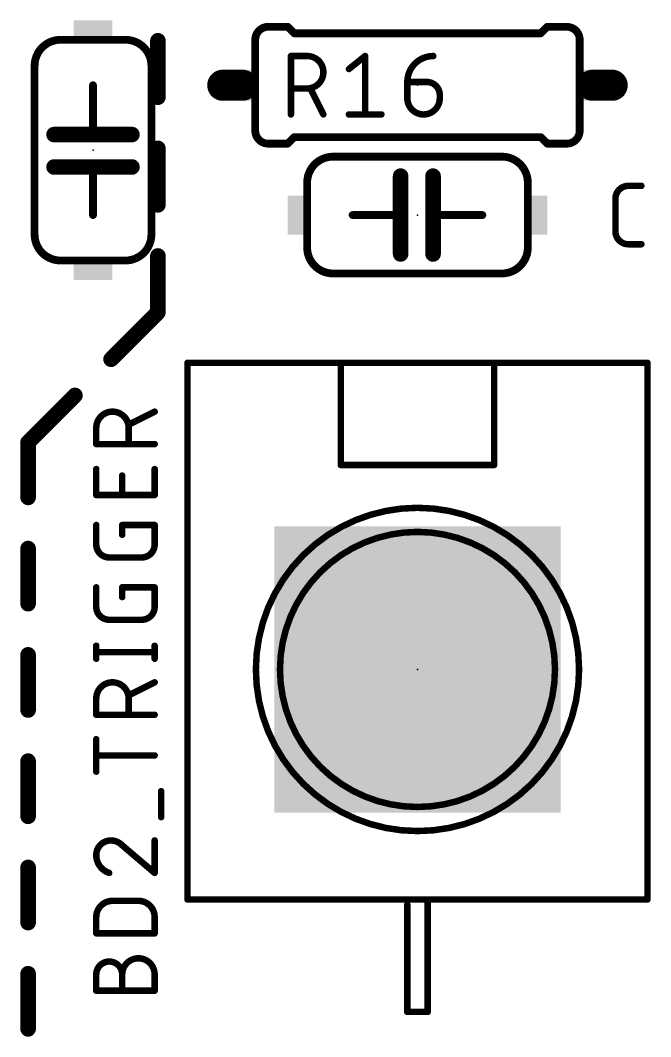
# Model space of a CAD drawing. Extents: x 0 to 81, y 0 to 102.
# Drawn here: x 27.79 to 40.12, y 15.67 to 35.56 of the extents above; entities that cross this region are included whole.
import ezdxf

# ---------------------------------------------------------------- set-up
doc = ezdxf.new("R2010")
doc.units = 0
for name, color, linetype in [('21', 253, 'CONTINUOUS'), ('23', 53, 'CONTINUOUS'), ('25', 253, 'CONTINUOUS'), ('41', 12, 'CONTINUOUS'), ('51', 253, 'CONTINUOUS')]:
    doc.layers.add(name, color=color, linetype=linetype)

# ---------------------------------------------------------------- blocks, each defined once
blk = doc.blocks.new('RECT')
blk.add_solid([(-0.5, -0.5), (0.5, -0.5), (-0.5, 0.5), (0.5, 0.5)])

msp = doc.modelspace()

# ---------------------------------------------------------------- linework, layer by layer
at = {"layer": '21'}
for points, const_width in [([(32.639, 35.433, 0.4142), (32.385, 35.179)], 0.1524), ([(32.639, 35.4711, 1), (32.639, 35.3949)], 0.0762), ([(32.639, 35.3949, 1), (32.639, 35.4711)], 0.0762), ([(33.0469, 35.4599, 1), (32.9931, 35.4061)], 0.0762), ([(33.02, 35.3949, 1), (33.02, 35.4711)], 0.0762), ([(38.1, 35.4711, 1), (38.1, 35.3949)], 0.0762), ([(38.1269, 35.4061, 1), (38.0731, 35.4599)], 0.0762), ([(38.735, 35.179, 0.4142), (38.481, 35.433)], 0.1524), ([(38.481, 35.4711, 1), (38.481, 35.3949)], 0.0762), ([(38.481, 35.3949, 1), (38.481, 35.4711)], 0.0762), ([(28.575, 35.179, 0.4142), (28.067, 34.671)], 0.1524), ([(28.575, 35.1409, 1), (28.575, 35.2171)], 0.0762), ([(30.353, 34.671, 0.4142), (29.845, 35.179)], 0.1524), ([(29.845, 35.2171, 1), (29.845, 35.1409)], 0.0762), ([(32.3469, 35.179, 1), (32.4231, 35.179)], 0.0762), ([(33.147, 35.3441, 1), (33.147, 35.2679)], 0.0762), ([(33.1201, 35.2791, 1), (33.1739, 35.3329)], 0.0762), ([(37.9461, 35.3329, 1), (37.9999, 35.2791)], 0.0762), ([(37.973, 35.2679, 1), (37.973, 35.3441)], 0.0762), ([(38.6969, 35.179, 1), (38.7731, 35.179)], 0.0762), ([(28.1051, 34.671, 1), (28.0289, 34.671)], 0.0762), ([(28.0289, 34.671, 1), (28.1051, 34.671)], 0.0762), ([(30.3911, 34.671, 1), (30.3149, 34.671)], 0.0762), ([(30.3149, 34.671, 1), (30.3911, 34.671)], 0.0762), ([(29.2481, 34.29, 1), (29.1719, 34.29)], 0.0762), ([(28.448, 33.401, 1), (28.448, 33.2486)], 0.1524), ([(29.21, 33.401, 1), (29.21, 33.2486)], 0.1524), ([(29.21, 33.2486, 1), (29.21, 33.401)], 0.1524), ([(29.972, 33.2486, 1), (29.972, 33.401)], 0.1524), ([(32.385, 33.401, 0.4142), (32.639, 33.147)], 0.1524), ([(32.4231, 33.401, 1), (32.3469, 33.401)], 0.0762), ([(38.481, 33.147, 0.4142), (38.735, 33.401)], 0.1524), ([(38.7731, 33.401, 1), (38.6969, 33.401)], 0.0762), ([(29.1719, 33.3248, 1), (29.2481, 33.3248)], 0.0762), ([(32.639, 33.1851, 1), (32.639, 33.1089)], 0.0762), ([(32.639, 33.1089, 1), (32.639, 33.1851)], 0.0762), ([(32.9931, 33.1739, 1), (33.0469, 33.1201)], 0.0762), ([(33.02, 33.1089, 1), (33.02, 33.1851)], 0.0762), ([(33.147, 33.3121, 1), (33.147, 33.2359)], 0.0762), ([(33.1739, 33.2471, 1), (33.1201, 33.3009)], 0.0762), ([(37.9999, 33.3009, 1), (37.9461, 33.2471)], 0.0762), ([(37.973, 33.2359, 1), (37.973, 33.3121)], 0.0762), ([(38.1, 33.1851, 1), (38.1, 33.1089)], 0.0762), ([(38.0731, 33.1201, 1), (38.1269, 33.1739)], 0.0762), ([(38.481, 33.1851, 1), (38.481, 33.1089)], 0.0762), ([(38.481, 33.1089, 1), (38.481, 33.1851)], 0.0762), ([(28.448, 32.766, 1), (28.448, 32.6136)], 0.1524), ([(29.21, 32.766, 1), (29.21, 32.6136)], 0.1524), ([(29.21, 32.6136, 1), (29.21, 32.766)], 0.1524), ([(29.972, 32.6136, 1), (29.972, 32.766)], 0.1524), ([(33.909, 32.893, 0.4142), (33.401, 32.385)], 0.1524), ([(33.909, 32.9311, 1), (33.909, 32.8549)], 0.0762), ([(33.909, 32.8549, 1), (33.909, 32.9311)], 0.0762), ([(37.719, 32.385, 0.4142), (37.211, 32.893)], 0.1524), ([(37.211, 32.9311, 1), (37.211, 32.8549)], 0.0762), ([(37.211, 32.8549, 1), (37.211, 32.9311)], 0.0762), ([(29.2481, 32.6898, 1), (29.1719, 32.6898)], 0.0762), ([(35.306, 32.512, 1), (35.1536, 32.512)], 0.1524), ([(35.941, 32.512, 1), (35.7886, 32.512)], 0.1524), ([(33.3629, 32.385, 1), (33.4391, 32.385)], 0.0762), ([(37.6809, 32.385, 1), (37.7571, 32.385)], 0.0762), ([(34.29, 31.7881, 1), (34.29, 31.7119)], 0.0762), ([(35.306, 31.75, 1), (35.1536, 31.75)], 0.1524), ([(35.1536, 31.75, 1), (35.306, 31.75)], 0.1524), ([(35.2298, 31.7119, 1), (35.2298, 31.7881)], 0.0762), ([(35.941, 31.75, 1), (35.7886, 31.75)], 0.1524), ([(35.7886, 31.75, 1), (35.941, 31.75)], 0.1524), ([(35.8648, 31.7881, 1), (35.8648, 31.7119)], 0.0762), ([(36.83, 31.7119, 1), (36.83, 31.7881)], 0.0762), ([(29.1719, 31.75, 1), (29.2481, 31.75)], 0.0762), ([(28.067, 31.369, 0.4142), (28.575, 30.861)], 0.1524), ([(28.1051, 31.369, 1), (28.0289, 31.369)], 0.0762), ([(29.845, 30.861, 0.4142), (30.353, 31.369)], 0.1524), ([(30.3911, 31.369, 1), (30.3149, 31.369)], 0.0762), ([(28.0289, 31.369, 1), (28.1051, 31.369)], 0.0762), ([(30.3149, 31.369, 1), (30.3911, 31.369)], 0.0762), ([(33.401, 31.115, 0.4142), (33.909, 30.607)], 0.1524), ([(33.4391, 31.115, 1), (33.3629, 31.115)], 0.0762), ([(35.1536, 30.988, 1), (35.306, 30.988)], 0.1524), ([(35.7886, 30.988, 1), (35.941, 30.988)], 0.1524), ([(37.211, 30.607, 0.4142), (37.719, 31.115)], 0.1524), ([(37.7571, 31.115, 1), (37.6809, 31.115)], 0.0762), ([(28.575, 30.8229, 1), (28.575, 30.8991)], 0.0762), ([(29.845, 30.8991, 1), (29.845, 30.8229)], 0.0762), ([(33.909, 30.6451, 1), (33.909, 30.5689)], 0.0762), ([(33.909, 30.5689, 1), (33.909, 30.6451)], 0.0762), ([(37.211, 30.6451, 1), (37.211, 30.5689)], 0.0762), ([(37.211, 30.5689, 1), (37.211, 30.6451)], 0.0762), ([(31.06, 28.8918, 1), (31.06, 28.8283)], 0.0635), ([(31.0918, 28.86, 1), (31.0283, 28.86)], 0.0635), ([(34.0918, 28.86, 1), (34.0282, 28.86)], 0.0635), ([(34.06, 28.8918, 1), (34.06, 28.8283)], 0.0635), ([(34.06, 28.8283, 1), (34.06, 28.8918)], 0.0635), ([(37.0918, 28.86, 1), (37.0282, 28.86)], 0.0635), ([(37.06, 28.8918, 1), (37.06, 28.8283)], 0.0635), ([(37.06, 28.8283, 1), (37.06, 28.8918)], 0.0635), ([(40.0918, 28.86, 1), (40.0282, 28.86)], 0.0635), ([(40.06, 28.8283, 1), (40.06, 28.8918)], 0.0635), ([(34.0282, 26.86, 1), (34.0918, 26.86)], 0.0635), ([(34.06, 26.8918, 1), (34.06, 26.8283)], 0.0635), ([(37.0282, 26.86, 1), (37.0918, 26.86)], 0.0635), ([(37.06, 26.8283, 1), (37.06, 26.8918)], 0.0635), ([(35.56, 19.6977, 1), (35.56, 26.0223, 1), (35.56, 19.6977)], 0.127), ([(35.56, 20.1693, 1), (35.56, 25.5507, 1), (35.56, 20.1693)], 0.127), ([(31.06, 18.3917, 1), (31.06, 18.3283)], 0.0635), ([(31.0283, 18.36, 1), (31.0918, 18.36)], 0.0635), ([(35.3918, 18.26, 1), (35.3282, 18.26)], 0.0635), ([(35.7918, 18.36, 1), (35.7283, 18.36)], 0.0635), ([(35.76, 18.3917, 1), (35.76, 18.3283)], 0.0635), ([(35.76, 18.3283, 1), (35.76, 18.3917)], 0.0635), ([(40.0282, 18.36, 1), (40.0918, 18.36)], 0.0635), ([(40.06, 18.3283, 1), (40.06, 18.3917)], 0.0635), ([(35.3282, 16.16, 1), (35.3918, 16.16)], 0.0635), ([(35.36, 16.1917, 1), (35.36, 16.1283)], 0.0635), ([(35.7283, 16.16, 1), (35.7918, 16.16)], 0.0635), ([(35.76, 16.1283, 1), (35.76, 16.1917)], 0.0635)]:
    msp.add_lwpolyline(points, format="xyb", dxfattribs=dict(at, const_width=const_width))
for points, const_width in [([(32.639, 35.433), (33.02, 35.433)], 0.1524), ([(33.147, 35.306), (33.02, 35.433)], 0.1524), ([(37.973, 35.306), (38.1, 35.433)], 0.1524), ([(38.481, 35.433), (38.1, 35.433)], 0.1524), ([(37.973, 35.306), (33.147, 35.306)], 0.1524), ([(28.067, 31.369), (28.067, 34.671)], 0.1524), ([(30.353, 31.369), (30.353, 34.671)], 0.1524), ([(29.21, 34.29), (29.21, 33.3248)], 0.1524), ([(29.21, 33.3248), (28.448, 33.3248)], 0.3048), ([(29.972, 33.3248), (29.21, 33.3248)], 0.3048), ([(32.639, 33.147), (33.02, 33.147)], 0.1524), ([(33.147, 33.274), (33.02, 33.147)], 0.1524), ([(37.973, 33.274), (33.147, 33.274)], 0.1524), ([(37.973, 33.274), (38.1, 33.147)], 0.1524), ([(38.481, 33.147), (38.1, 33.147)], 0.1524), ([(29.21, 32.6898), (28.448, 32.6898)], 0.3048), ([(29.972, 32.6898), (29.21, 32.6898)], 0.3048), ([(33.909, 32.893), (37.211, 32.893)], 0.1524), ([(29.21, 31.75), (29.21, 32.6898)], 0.1524), ([(35.2298, 31.75), (35.2298, 32.512)], 0.3048), ([(35.8648, 31.75), (35.8648, 32.512)], 0.3048), ([(34.29, 31.75), (35.2298, 31.75)], 0.1524), ([(35.2298, 30.988), (35.2298, 31.75)], 0.3048), ([(35.8648, 30.988), (35.8648, 31.75)], 0.3048), ([(36.83, 31.75), (35.8648, 31.75)], 0.1524), ([(33.909, 30.607), (37.211, 30.607)], 0.1524), ([(31.06, 28.86), (34.06, 28.86)], 0.127), ([(31.06, 28.86), (31.06, 18.36)], 0.127), ([(34.06, 28.86), (37.06, 28.86)], 0.127), ([(34.06, 28.86), (34.06, 26.86)], 0.127), ([(37.06, 28.86), (40.06, 28.86)], 0.127), ([(37.06, 26.86), (37.06, 28.86)], 0.127), ([(40.06, 18.36), (40.06, 28.86)], 0.127), ([(34.06, 26.86), (37.06, 26.86)], 0.127), ([(31.06, 18.36), (35.76, 18.36)], 0.127), ([(35.36, 18.26), (35.36, 16.16)], 0.127), ([(35.76, 18.36), (40.06, 18.36)], 0.127), ([(35.76, 16.16), (35.76, 18.36)], 0.127), ([(35.36, 16.16), (35.76, 16.16)], 0.127)]:
    msp.add_lwpolyline(points, dxfattribs=dict(at, const_width=const_width))
at = {"layer": '23'}
for p in [(35.56, 34.29), (29.21, 33.02), (35.56, 31.75), (35.56, 22.86)]:
    msp.add_point(p, dxfattribs=at)
at = {"layer": '25'}
for points, const_width in [([(30.48, 35.16), (30.48, 34.055)], 0.3048), ([(33.0835, 33.7185), (33.0835, 34.8615)], 0.127), ([(33.0835, 34.8615), (33.401, 34.8615)], 0.127), ([(34.2182, 34.6075), (34.5357, 34.8615)], 0.127), ([(34.5357, 34.8615), (34.5357, 33.7185)], 0.127), ([(35.3612, 34.3535), (35.7422, 34.3535)], 0.127), ([(35.3612, 34.036), (35.3612, 34.3535)], 0.127), ([(33.401, 34.2265), (33.0835, 34.2265)], 0.127), ([(33.7185, 33.7185), (33.4645, 34.2265)], 0.127), ([(35.9962, 34.0995), (35.9962, 34.036)], 0.127), ([(34.2182, 33.7185), (34.8532, 33.7185)], 0.127), ([(30.48, 33.055), (30.48, 31.95)], 0.3048), ([(39.6875, 32.3215), (39.9415, 32.3215)], 0.127), ([(39.4335, 31.4325), (39.4335, 32.0675)], 0.127), ([(39.9415, 31.1785), (39.6875, 31.1785)], 0.127), ([(30.48, 30.95), (30.48, 29.845)], 0.3048), ([(30.48, 29.845), (29.5636, 28.9286)], 0.3048), ([(28.8564, 28.2214), (27.94, 27.305)], 0.3048), ([(30.4165, 27.9038), (29.9085, 27.6498)], 0.127), ([(29.2735, 27.2688), (29.2735, 27.5863)], 0.127), ([(29.9085, 27.5863), (29.9085, 27.2688)], 0.127), ([(27.94, 27.305), (27.94, 26.2254)], 0.3048), ([(30.4165, 27.2688), (29.2735, 27.2688)], 0.127), ([(29.2735, 26.2725), (29.2735, 26.7805)], 0.127), ([(29.7815, 26.2725), (29.7815, 26.6535)], 0.127), ([(30.4165, 26.7805), (30.4165, 26.2725)], 0.127), ([(30.4165, 26.2725), (29.2735, 26.2725)], 0.127), ([(29.2735, 25.3047), (29.2735, 25.6857)], 0.127), ([(29.7815, 25.4952), (29.7815, 25.6857)], 0.127), ([(29.7815, 25.6857), (30.4165, 25.6857)], 0.127), ([(30.4165, 25.6857), (30.4165, 25.3047)], 0.127), ([(27.94, 25.2254), (27.94, 24.1458)], 0.3048), ([(30.1625, 25.0507), (29.5275, 25.0507)], 0.127), ([(29.2735, 24.0855), (29.2735, 24.4665)], 0.127), ([(29.7815, 24.276), (29.7815, 24.4665)], 0.127), ([(29.7815, 24.4665), (30.4165, 24.4665)], 0.127), ([(30.4165, 24.4665), (30.4165, 24.0855)], 0.127), ([(30.1625, 23.8315), (29.5275, 23.8315)], 0.127), ([(27.94, 23.1458), (27.94, 22.0662)], 0.3048), ([(29.2735, 23.0695), (29.2735, 23.3235)], 0.127), ([(30.4165, 23.0695), (30.4165, 23.3235)], 0.127), ([(29.2735, 23.1965), (30.4165, 23.1965)], 0.127), ([(30.4165, 22.6079), (29.9085, 22.3539)], 0.127), ([(29.2735, 21.9729), (29.2735, 22.2904)], 0.127), ([(29.9085, 22.2904), (29.9085, 21.9729)], 0.127), ([(30.4165, 21.9729), (29.2735, 21.9729)], 0.127), ([(29.2735, 20.8598), (29.2735, 21.4947)], 0.127), ([(27.94, 21.0662), (27.94, 19.9865)], 0.3048), ([(30.4165, 21.1773), (29.2735, 21.1773)], 0.127), ([(30.5435, 19.9708), (30.5435, 20.4788)], 0.127), ([(30.4165, 18.8786), (30.4165, 19.5136)], 0.127), ([(29.7815, 19.4183), (30.4165, 18.8786)], 0.127), ([(27.94, 18.9865), (27.94, 17.9069)], 0.3048), ([(29.591, 18.3325), (30.099, 18.3325)], 0.127), ([(29.2735, 17.6974), (29.2735, 18.015)], 0.127), ([(30.4165, 18.015), (30.4165, 17.6974)], 0.127), ([(30.4165, 17.6974), (29.2735, 17.6974)], 0.127), ([(27.94, 16.9069), (27.94, 15.8273)], 0.3048), ([(29.2735, 16.5735), (29.2735, 16.891)], 0.127), ([(29.7815, 16.5735), (29.7815, 16.891)], 0.127), ([(30.4165, 16.891), (30.4165, 16.5735)], 0.127), ([(30.4165, 16.5735), (29.2735, 16.5735)], 0.127)]:
    msp.add_lwpolyline(points, dxfattribs=dict(at, const_width=const_width))
for points, const_width in [([(30.5562, 35.16, 1), (30.4038, 35.16)], 0.1524), ([(33.0835, 34.8933, 1), (33.0835, 34.8297)], 0.0635), ([(33.1153, 34.8615, 1), (33.0517, 34.8615)], 0.0635), ([(33.401, 34.8933, 1), (33.401, 34.8297)], 0.0635), ([(33.401, 34.2265, 1), (33.401, 34.8615)], 0.127), ([(33.401, 34.8297, 1), (33.401, 34.8933)], 0.0635), ([(34.5675, 34.8615, 1), (34.504, 34.8615)], 0.0635), ([(34.5555, 34.8367, 1), (34.5159, 34.8863)], 0.0635), ([(35.8692, 34.8615, 0.4142), (35.3612, 34.3535)], 0.127), ([(35.8692, 34.8297, 1), (35.8692, 34.8933)], 0.0635), ([(34.1984, 34.6323, 1), (34.238, 34.5827)], 0.0635), ([(35.3612, 34.3853, 1), (35.3612, 34.3218)], 0.0635), ([(35.393, 34.3535, 1), (35.3295, 34.3535)], 0.0635), ([(35.7422, 34.3853, 1), (35.7422, 34.3218)], 0.0635), ([(35.9962, 34.0995, 0.4142), (35.7422, 34.3535)], 0.127), ([(35.7422, 34.3218, 1), (35.7422, 34.3853)], 0.0635), ([(33.0835, 34.2583, 1), (33.0835, 34.1947)], 0.0635), ([(33.401, 34.2583, 1), (33.401, 34.1947)], 0.0635), ([(33.401, 34.1947, 1), (33.401, 34.2583)], 0.0635), ([(33.4929, 34.2407, 1), (33.4361, 34.2123)], 0.0635), ([(35.3295, 34.3535, 1), (35.393, 34.3535)], 0.0635), ([(30.4038, 34.055, 1), (30.5562, 34.055)], 0.1524), ([(35.3612, 34.036, 1), (35.9962, 34.036)], 0.127), ([(35.393, 34.036, 1), (35.3295, 34.036)], 0.0635), ([(35.3295, 34.036, 1), (35.393, 34.036)], 0.0635), ([(36.028, 34.0995, 1), (35.9645, 34.0995)], 0.0635), ([(35.9645, 34.0995, 1), (36.028, 34.0995)], 0.0635), ([(36.028, 34.036, 1), (35.9645, 34.036)], 0.0635), ([(35.9645, 34.036, 1), (36.028, 34.036)], 0.0635), ([(33.0517, 33.7185, 1), (33.1153, 33.7185)], 0.0635), ([(33.6901, 33.7043, 1), (33.7469, 33.7327)], 0.0635), ([(34.2182, 33.7503, 1), (34.2182, 33.6867)], 0.0635), ([(34.504, 33.7185, 1), (34.5675, 33.7185)], 0.0635), ([(34.8532, 33.6867, 1), (34.8532, 33.7503)], 0.0635), ([(30.5562, 33.055, 1), (30.4038, 33.055)], 0.1524), ([(39.6875, 32.3215, 0.4142), (39.4335, 32.0675)], 0.127), ([(39.6875, 32.3533, 1), (39.6875, 32.2897)], 0.0635), ([(39.6875, 32.2897, 1), (39.6875, 32.3533)], 0.0635), ([(39.9415, 32.2897, 1), (39.9415, 32.3533)], 0.0635), ([(30.4038, 31.95, 1), (30.5562, 31.95)], 0.1524), ([(39.4653, 32.0675, 1), (39.4017, 32.0675)], 0.0635), ([(39.4017, 32.0675, 1), (39.4653, 32.0675)], 0.0635), ([(39.4653, 31.4325, 1), (39.4017, 31.4325)], 0.0635), ([(39.4017, 31.4325, 1), (39.4653, 31.4325)], 0.0635), ([(39.4335, 31.4325, 0.4142), (39.6875, 31.1785)], 0.127), ([(39.6875, 31.2103, 1), (39.6875, 31.1468)], 0.0635), ([(39.6875, 31.1468, 1), (39.6875, 31.2103)], 0.0635), ([(39.9415, 31.1468, 1), (39.9415, 31.2103)], 0.0635), ([(30.5562, 30.95, 1), (30.4038, 30.95)], 0.1524), ([(30.4038, 29.845, 1), (30.5562, 29.845)], 0.1524), ([(30.5339, 29.7911, 1), (30.4261, 29.8989)], 0.1524), ([(29.5097, 28.9824, 1), (29.6174, 28.8747)], 0.1524), ([(28.9103, 28.1676, 1), (28.8026, 28.2753)], 0.1524), ([(29.9085, 27.5863, 1), (29.2735, 27.5863)], 0.127), ([(30.4307, 27.8754, 1), (30.4023, 27.9322)], 0.0635), ([(29.3053, 27.5863, 1), (29.2418, 27.5863)], 0.0635), ([(29.8943, 27.6782, 1), (29.9227, 27.6214)], 0.0635), ([(29.9402, 27.5863, 1), (29.8768, 27.5863)], 0.0635), ([(28.0162, 27.305, 1), (27.8638, 27.305)], 0.1524), ([(29.2418, 27.5863, 1), (29.3053, 27.5863)], 0.0635), ([(29.8768, 27.5863, 1), (29.9402, 27.5863)], 0.0635), ([(27.8861, 27.3589, 1), (27.9939, 27.2511)], 0.1524), ([(29.2735, 27.3006, 1), (29.2735, 27.2371)], 0.0635), ([(29.2418, 27.2688, 1), (29.3053, 27.2688)], 0.0635), ([(29.8768, 27.2688, 1), (29.9402, 27.2688)], 0.0635), ([(30.4165, 27.2371, 1), (30.4165, 27.3006)], 0.0635), ([(29.3053, 26.7805, 1), (29.2418, 26.7805)], 0.0635), ([(29.8133, 26.6535, 1), (29.7498, 26.6535)], 0.0635), ([(30.4483, 26.7805, 1), (30.3848, 26.7805)], 0.0635), ([(27.8638, 26.2254, 1), (28.0162, 26.2254)], 0.1524), ([(29.2735, 26.3042, 1), (29.2735, 26.2407)], 0.0635), ([(29.2418, 26.2725, 1), (29.3053, 26.2725)], 0.0635), ([(29.7498, 26.2725, 1), (29.8133, 26.2725)], 0.0635), ([(30.3848, 26.2725, 1), (30.4483, 26.2725)], 0.0635), ([(30.4165, 26.2407, 1), (30.4165, 26.3042)], 0.0635), ([(29.3053, 25.6857, 1), (29.2418, 25.6857)], 0.0635), ([(29.7815, 25.7175, 1), (29.7815, 25.654)], 0.0635), ([(29.8133, 25.6857, 1), (29.7498, 25.6857)], 0.0635), ([(30.4483, 25.6857, 1), (30.3848, 25.6857)], 0.0635), ([(30.4165, 25.654, 1), (30.4165, 25.7175)], 0.0635), ([(29.7498, 25.4952, 1), (29.8133, 25.4952)], 0.0635), ([(28.0162, 25.2254, 1), (27.8638, 25.2254)], 0.1524), ([(29.2735, 25.3047, 0.4142), (29.5275, 25.0507)], 0.127), ([(29.3053, 25.3047, 1), (29.2418, 25.3047)], 0.0635), ([(29.2418, 25.3047, 1), (29.3053, 25.3047)], 0.0635), ([(30.1625, 25.0507, 0.4142), (30.4165, 25.3047)], 0.127), ([(30.4483, 25.3047, 1), (30.3848, 25.3047)], 0.0635), ([(30.3848, 25.3047, 1), (30.4483, 25.3047)], 0.0635), ([(29.5275, 25.0825, 1), (29.5275, 25.019)], 0.0635), ([(29.5275, 25.019, 1), (29.5275, 25.0825)], 0.0635), ([(30.1625, 25.0825, 1), (30.1625, 25.019)], 0.0635), ([(30.1625, 25.019, 1), (30.1625, 25.0825)], 0.0635), ([(29.3053, 24.4665, 1), (29.2418, 24.4665)], 0.0635), ([(29.7815, 24.4983, 1), (29.7815, 24.4348)], 0.0635), ([(29.8133, 24.4665, 1), (29.7498, 24.4665)], 0.0635), ([(30.4483, 24.4665, 1), (30.3848, 24.4665)], 0.0635), ([(30.4165, 24.4348, 1), (30.4165, 24.4983)], 0.0635), ([(29.7498, 24.276, 1), (29.8133, 24.276)], 0.0635), ([(27.8638, 24.1458, 1), (28.0162, 24.1458)], 0.1524), ([(29.2735, 24.0855, 0.4142), (29.5275, 23.8315)], 0.127), ([(29.3053, 24.0855, 1), (29.2418, 24.0855)], 0.0635), ([(29.2418, 24.0855, 1), (29.3053, 24.0855)], 0.0635), ([(30.1625, 23.8315, 0.4142), (30.4165, 24.0855)], 0.127), ([(30.4483, 24.0855, 1), (30.3848, 24.0855)], 0.0635), ([(30.3848, 24.0855, 1), (30.4483, 24.0855)], 0.0635), ([(29.5275, 23.8633, 1), (29.5275, 23.7998)], 0.0635), ([(29.5275, 23.7998, 1), (29.5275, 23.8633)], 0.0635), ([(30.1625, 23.8633, 1), (30.1625, 23.7998)], 0.0635), ([(30.1625, 23.7998, 1), (30.1625, 23.8633)], 0.0635), ([(28.0162, 23.1458, 1), (27.8638, 23.1458)], 0.1524), ([(29.3053, 23.3235, 1), (29.2418, 23.3235)], 0.0635), ([(30.4483, 23.3235, 1), (30.3848, 23.3235)], 0.0635), ([(29.2735, 23.2283, 1), (29.2735, 23.1648)], 0.0635), ([(29.2418, 23.0695, 1), (29.3053, 23.0695)], 0.0635), ([(30.3848, 23.0695, 1), (30.4483, 23.0695)], 0.0635), ([(30.4165, 23.1648, 1), (30.4165, 23.2283)], 0.0635), ([(29.9085, 22.2904, 1), (29.2735, 22.2904)], 0.127), ([(30.4307, 22.5795, 1), (30.4023, 22.6363)], 0.0635), ([(29.3053, 22.2904, 1), (29.2418, 22.2904)], 0.0635), ([(29.2418, 22.2904, 1), (29.3053, 22.2904)], 0.0635), ([(29.8943, 22.3823, 1), (29.9227, 22.3255)], 0.0635), ([(29.9402, 22.2904, 1), (29.8768, 22.2904)], 0.0635), ([(29.8768, 22.2904, 1), (29.9402, 22.2904)], 0.0635), ([(27.8638, 22.0662, 1), (28.0162, 22.0662)], 0.1524), ([(29.2735, 22.0047, 1), (29.2735, 21.9412)], 0.0635), ([(29.2418, 21.9729, 1), (29.3053, 21.9729)], 0.0635), ([(29.8768, 21.9729, 1), (29.9402, 21.9729)], 0.0635), ([(30.4165, 21.9412, 1), (30.4165, 22.0047)], 0.0635), ([(29.3053, 21.4947, 1), (29.2418, 21.4947)], 0.0635), ([(28.0162, 21.0662, 1), (27.8638, 21.0662)], 0.1524), ([(29.2735, 21.209, 1), (29.2735, 21.1455)], 0.0635), ([(30.4165, 21.1455, 1), (30.4165, 21.209)], 0.0635), ([(29.2418, 20.8598, 1), (29.3053, 20.8598)], 0.0635), ([(30.5753, 20.4788, 1), (30.5118, 20.4788)], 0.0635), ([(27.8638, 19.9865, 1), (28.0162, 19.9865)], 0.1524), ([(30.5118, 19.9708, 1), (30.5753, 19.9708)], 0.0635), ([(29.5593, 19.5136, 0.4142), (29.2735, 19.2278)], 0.127), ([(29.5592, 19.5453, 1), (29.5593, 19.4818)], 0.0635), ([(29.7815, 19.4183, 0.2053), (29.5593, 19.5136)], 0.127), ([(29.5593, 19.4818, 1), (29.5593, 19.5453)], 0.0635), ([(30.4483, 19.5136, 1), (30.3848, 19.5136)], 0.0635), ([(29.2735, 19.2278, 0.3252), (29.5275, 18.8786)], 0.127), ([(29.3053, 19.2278, 1), (29.2418, 19.2278)], 0.0635), ([(29.8021, 19.4425, 1), (29.7609, 19.3941)], 0.0635), ([(29.7585, 19.3964, 1), (29.8045, 19.4402)], 0.0635), ([(28.0162, 18.9865, 1), (27.8638, 18.9865)], 0.1524), ([(29.2418, 19.2278, 1), (29.3053, 19.2278)], 0.0635), ([(29.5177, 18.8483, 1), (29.5373, 18.9088)], 0.0635), ([(30.3848, 18.8786, 1), (30.4483, 18.8786)], 0.0635), ([(30.3959, 18.8544, 1), (30.4371, 18.9027)], 0.0635), ([(29.591, 18.3325, 0.4142), (29.2735, 18.015)], 0.127), ([(29.591, 18.3642, 1), (29.591, 18.3007)], 0.0635), ([(29.591, 18.3007, 1), (29.591, 18.3642)], 0.0635), ([(30.4165, 18.015, 0.4142), (30.099, 18.3325)], 0.127), ([(30.099, 18.3642, 1), (30.099, 18.3007)], 0.0635), ([(30.099, 18.3007, 1), (30.099, 18.3642)], 0.0635), ([(27.8638, 17.9069, 1), (28.0162, 17.9069)], 0.1524), ([(29.3053, 18.015, 1), (29.2418, 18.015)], 0.0635), ([(29.2418, 18.015, 1), (29.3053, 18.015)], 0.0635), ([(30.4483, 18.015, 1), (30.3848, 18.015)], 0.0635), ([(30.3848, 18.015, 1), (30.4483, 18.015)], 0.0635), ([(29.2735, 17.7292, 1), (29.2735, 17.6657)], 0.0635), ([(29.2418, 17.6974, 1), (29.3053, 17.6974)], 0.0635), ([(30.3848, 17.6974, 1), (30.4483, 17.6974)], 0.0635), ([(30.4165, 17.6657, 1), (30.4165, 17.7292)], 0.0635), ([(29.7815, 16.891, 1), (29.2735, 16.891)], 0.127), ([(30.4165, 16.891, 1), (29.7815, 16.891)], 0.127), ([(28.0162, 16.9069, 1), (27.8638, 16.9069)], 0.1524), ([(29.3053, 16.891, 1), (29.2418, 16.891)], 0.0635), ([(29.2418, 16.891, 1), (29.3053, 16.891)], 0.0635), ([(29.8133, 16.891, 1), (29.7498, 16.891)], 0.0635), ([(29.7498, 16.891, 1), (29.8133, 16.891)], 0.0635), ([(29.7498, 16.891, 1), (29.8133, 16.891)], 0.0635), ([(30.4483, 16.891, 1), (30.3848, 16.891)], 0.0635), ([(30.3848, 16.891, 1), (30.4483, 16.891)], 0.0635), ([(29.2735, 16.6052, 1), (29.2735, 16.5418)], 0.0635), ([(29.2418, 16.5735, 1), (29.3053, 16.5735)], 0.0635), ([(29.7498, 16.5735, 1), (29.8133, 16.5735)], 0.0635), ([(30.3848, 16.5735, 1), (30.4483, 16.5735)], 0.0635), ([(30.4165, 16.5418, 1), (30.4165, 16.6052)], 0.0635), ([(27.8638, 15.8273, 1), (28.0162, 15.8273)], 0.1524)]:
    msp.add_lwpolyline(points, format="xyb", dxfattribs=dict(at, const_width=const_width))
at = {"layer": '51'}
for points, const_width in [([(28.575, 35.179), (29.845, 35.179)], 0.1524), ([(32.385, 33.401), (32.385, 35.179)], 0.1524), ([(38.735, 33.401), (38.735, 35.179)], 0.1524), ([(31.75, 34.29), (32.131, 34.29)], 0.6096), ([(38.989, 34.29), (39.37, 34.29)], 0.6096), ([(33.401, 32.385), (33.401, 31.115)], 0.1524), ([(37.719, 32.385), (37.719, 31.115)], 0.1524), ([(28.575, 30.861), (29.845, 30.861)], 0.1524)]:
    msp.add_lwpolyline(points, dxfattribs=dict(at, const_width=const_width))
for points, const_width in [([(28.575, 35.2171, 1), (28.575, 35.1409)], 0.0762), ([(29.845, 35.1409, 1), (29.845, 35.2171)], 0.0762), ([(32.4231, 35.179, 1), (32.3469, 35.179)], 0.0762), ([(38.7731, 35.179, 1), (38.6969, 35.179)], 0.0762), ([(31.75, 34.4424, 1), (31.75, 34.1376)], 0.3048), ([(32.131, 34.1376, 1), (32.131, 34.4424)], 0.3048), ([(38.989, 34.4424, 1), (38.989, 34.1376)], 0.3048), ([(39.37, 34.1376, 1), (39.37, 34.4424)], 0.3048), ([(32.3469, 33.401, 1), (32.4231, 33.401)], 0.0762), ([(38.6969, 33.401, 1), (38.7731, 33.401)], 0.0762), ([(33.4391, 32.385, 1), (33.3629, 32.385)], 0.0762), ([(37.7571, 32.385, 1), (37.6809, 32.385)], 0.0762), ([(33.3629, 31.115, 1), (33.4391, 31.115)], 0.0762), ([(37.6809, 31.115, 1), (37.7571, 31.115)], 0.0762), ([(28.575, 30.8991, 1), (28.575, 30.8229)], 0.0762), ([(29.845, 30.8229, 1), (29.845, 30.8991)], 0.0762)]:
    msp.add_lwpolyline(points, format="xyb", dxfattribs=dict(at, const_width=const_width))

# ---------------------------------------------------------------- block references
at = {"layer": '41', "xscale": 5.6, "yscale": 5.6}
msp.add_blockref('RECT', (35.56, 22.86), dxfattribs=at)
at = {"layer": '51', "xscale": 0.381, "yscale": 0.762}
for p, rotation in [((29.21, 35.3695), 270), ((33.2105, 31.75), 180), ((37.9095, 31.75), 180), ((29.21, 30.6705), 270)]:
    msp.add_blockref('RECT', p, dxfattribs=dict(at, rotation=rotation))
at = {"layer": '51', "xscale": 0.254, "yscale": 0.6096}
for p in [(32.258, 34.29), (38.862, 34.29)]:
    msp.add_blockref('RECT', p, dxfattribs=at)

doc.saveas('drawing.dxf')
